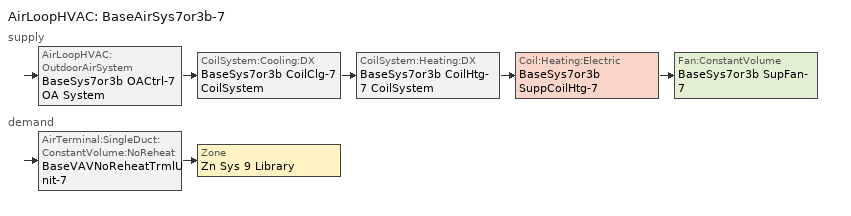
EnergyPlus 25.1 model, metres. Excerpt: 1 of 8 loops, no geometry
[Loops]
AirLoopHVAC 'BaseAirSys7or3b-7'
 supply: AirLoopHVAC:OutdoorAirSystem 'BaseSys7or3b OACtrl-7 OA System' > CoilSystem:Cooling:DX 'BaseSys7or3b CoilClg-7 CoilSystem' > CoilSystem:Heating:DX 'BaseSys7or3b CoilHtg-7 CoilSystem' > Coil:Heating:Electric 'BaseSys7or3b SuppCoilHtg-7' > Fan:ConstantVolume 'BaseSys7or3b SupFan-7'
 demand: AirTerminal:SingleDuct:ConstantVolume:NoReheat 'BaseVAVNoReheatTrmlUnit-7' > Zone 'Zn Sys 9 Library'
[ZoneControl:Thermostat]
Zn Sys 9 Library Thermostat: Zone or ZoneList=Zn Sys 9 Library; Control Type Schedule=Zn Sys 9 Library Thermostat Schedule; Control 1=Zn Sys 9 Library Thermostat; Temperature Difference Between Cutout And Setpoint {deltaC}=0
[ThermostatSetpoint:DualSetpoint]
Zn Sys 9 Library Thermostat: Heating Setpoint Temperature Schedule=OfficeHtgSetpt; Cooling Setpoint Temperature Schedule=OfficeClgSetpt
[Fan:ZoneExhaust]
Zn Sys 9 Library BaseExhFan: Availability Schedule=OfficeHVACAvail; Fan Total Efficiency=0.55575; Pressure Rise {Pa}=699.84; Maximum Flow Rate {m3/s}=0.129452; System Availability Manager Coupling Mode=Decoupled; Balanced Exhaust Fraction Schedule=On
[AirTerminal:SingleDuct:ConstantVolume:NoReheat]
BaseVAVNoReheatTrmlUnit-7: Availability Schedule=Always On Discrete; Maximum Air Flow Rate {m3/s}=0.953641
[Zone equipment]
Zn Sys 9 Library: Zn Sys 9 Library BaseExhFan, BaseVAVNoReheatTrmlUnit-7
[Sizing:Zone]
Zn Sys 9 Library: Zone Cooling Design Supply Air Temperature Input Method=TemperatureDifference; Zone Cooling Design Supply Air Temperature {C}=14; Zone Cooling Design Supply Air Temperature Difference {deltaC}=11.1111; Zone Heating Design Supply Air Temperature Input Method=TemperatureDifference; Zone Heating Design Supply Air Temperature {C}=40; Zone Heating Design Supply Air Temperature Difference {deltaC}=13.8889; Zone Cooling Design Supply Air Humidity Ratio {kgWater/kgDryAir}=0.0085; Zone Heating Design Supply Air Humidity Ratio {kgWater/kgDryAir}=0.008; Design Specification Outdoor Air Object=Zn Sys 9 Library Design Specification Outdoor Air; Zone Heating Sizing Factor=1; Zone Cooling Sizing Factor=1; Cooling Design Air Flow Method=DesignDay; Cooling Design Air Flow Rate {m3/s}=0; Cooling Minimum Air Flow per Zone Floor Area {m3/s-m2}=0; Cooling Minimum Air Flow {m3/s}=0; Cooling Minimum Air Flow Fraction=0; Heating Design Air Flow Method=DesignDay; Heating Design Air Flow Rate {m3/s}=0; Heating Maximum Air Flow per Zone Floor Area {m3/s-m2}=0; Heating Maximum Air Flow {m3/s}=0; Heating Maximum Air Flow Fraction=0; Account for Dedicated Outdoor Air System=No; Zone Load Sizing Method=Sensible Load Only No Latent Load; Zone Latent Cooling Design Supply Air Humidity Ratio Input Method=HumidityRatioDifference; Zone Cooling Design Supply Air Humidity Ratio Difference {kgWater/kgDryAir}=0.005; Zone Latent Heating Design Supply Air Humidity Ratio Input Method=HumidityRatioDifference; Zone Humidification Design Supply Air Humidity Ratio Difference {kgWater/kgDryAir}=0.005; Type of Space Sum to Use=Coincident
[DesignSpecification:OutdoorAir]
Zn Sys 9 Library Design Specification Outdoor Air: Outdoor Air Method=Maximum; Outdoor Air Flow per Person {m3/s-person}=0; Outdoor Air Flow per Zone Floor Area {m3/s-m2}=0.000762; Outdoor Air Flow per Zone {m3/s}=0; Outdoor Air Flow Air Changes per Hour {1/hr}=0
[AirLoopHVAC]
BaseAirSys7or3b-7: Design Supply Air Flow Rate {m3/s}=0.953641; Design Return Air Flow Fraction of Supply Air Flow=1
[Sizing:System]
BaseAirSys7or3b-7: Type of Load to Size On=Sensible; Design Outdoor Air Flow Rate {m3/s}=Autosize; Central Heating Maximum System Air Flow Ratio=1; Preheat Design Temperature {C}=5.68434e-14; Preheat Design Humidity Ratio {kgWater/kgDryAir}=0; Precool Design Temperature {C}=5.68434e-14; Precool Design Humidity Ratio {kgWater/kgDryAir}=0; Central Cooling Design Supply Air Temperature {C}=12.7778; Central Heating Design Supply Air Temperature {C}=35; Type of Zone Sum to Use=NonCoincident; 100% Outdoor Air in Cooling=No; 100% Outdoor Air in Heating=No; Central Cooling Design Supply Air Humidity Ratio {kgWater/kgDryAir}=0.0085; Central Heating Design Supply Air Humidity Ratio {kgWater/kgDryAir}=0.008; Cooling Supply Air Flow Rate Method=DesignDay; Cooling Supply Air Flow Rate {m3/s}=0; Cooling Supply Air Flow Rate Per Floor Area {m3/s-m2}=0.00996765; Cooling Fraction of Autosized Cooling Supply Air Flow Rate=1; Cooling Supply Air Flow Rate Per Unit Cooling Capacity {m3/s-W}=3.94755e-05; Heating Supply Air Flow Rate Method=DesignDay; Heating Supply Air Flow Rate {m3/s}=0; Heating Supply Air Flow Rate Per Floor Area {m3/s-m2}=0.00996765; Heating Fraction of Autosized Heating Supply Air Flow Rate=1; Heating Fraction of Autosized Cooling Supply Air Flow Rate=1; Heating Supply Air Flow Rate Per Unit Heating Capacity {m3/s-W}=3.15882e-05; System Outdoor Air Method=ZoneSum; Zone Maximum Outdoor Air Fraction=1; Cooling Design Capacity Method=CoolingDesignCapacity; Cooling Design Capacity {W}=Autosize; Cooling Design Capacity Per Floor Area {W/m2}=234.7; Fraction of Autosized Cooling Design Capacity=1; Heating Design Capacity Method=HeatingDesignCapacity; Heating Design Capacity {W}=Autosize; Heating Design Capacity Per Floor Area {W/m2}=157; Fraction of Autosized Heating Design Capacity=1; Central Cooling Capacity Control Method=OnOff; Occupant Diversity=Autosize
[AvailabilityManager:NightCycle]
Availability Manager Night Cycle 8: Applicability Schedule=Always On Discrete; Fan Schedule=OfficeHVACAvail; Control Type=CycleOnControlZone; Thermostat Tolerance {deltaC}=1.11111; Cycling Run Time Control Type=ThermostatWithMinimumRunTime; Cycling Run Time {s}=900; Control Zone or Zone List=Zn Sys 9 Library
[Controller:OutdoorAir]
BaseSys7or3b OACtrl-7: Minimum Outdoor Air Flow Rate {m3/s}=0; Maximum Outdoor Air Flow Rate {m3/s}=Autosize; Economizer Control Type=FixedDryBulb; Economizer Control Action Type=ModulateFlow; Economizer Maximum Limit Dry-Bulb Temperature {C}=21.6667; Economizer Maximum Limit Enthalpy {J/kg}=116300; Lockout Type=NoLockout; Minimum Limit Type=FixedMinimum; Minimum Outdoor Air Schedule=BaseSys7or3b OACtrl-7 Schedule; Maximum Fraction of Outdoor Air Schedule=BaseSys7or3b OACtrl-7 Max OA Schedule; Mechanical Ventilation Controller=BaseSys7or3b OACtrl-7 Mech Vent Controller; High Humidity Control=No; High Humidity Outdoor Air Flow Ratio=1; Control High Indoor Humidity Based on Outdoor Humidity Ratio=Yes; Heat Recovery Bypass Control Type=BypassWhenWithinEconomizerLimits; Economizer Operation Staging=InterlockedWithMechanicalCooling
[Controller:MechanicalVentilation]
BaseSys7or3b OACtrl-7 Mech Vent Controller: Availability Schedule=BaseSys7or3b OACtrl-7 Schedule; Demand Controlled Ventilation=No; System Outdoor Air Method=ZoneSum; Zone or ZoneList Name 1=Zn Sys 9 Library; Design Specification Outdoor Air Object Name 1=Zn Sys 9 Library Design Specification Outdoor Air
[SetpointManager:MixedAir] Control Variable=Temperature
Name | Setpoint Node or NodeList
BaseSys7or3b OACtrl-7 OA System Mixed Air Node OS Default SPM | BaseSys7or3b OACtrl-7 OA System Mixed Air Node
BaseSys7or3b CoilClg-7 Outlet Node OS Default SPM | BaseSys7or3b CoilClg-7 Outlet Node
BaseSys7or3b CoilHtg-7 Outlet Node OS Default SPM | BaseSys7or3b CoilHtg-7 Outlet Node
BaseSys7or3b SuppCoilHtg-7 Outlet Node OS Default SPM | BaseSys7or3b SuppCoilHtg-7 Outlet Node
[CoilSystem:Cooling:DX]
BaseSys7or3b CoilClg-7 CoilSystem: Availability Schedule=Always On Discrete; Cooling Coil=BaseSys7or3b CoilClg-7
[Coil:Cooling:DX:SingleSpeed]
BaseSys7or3b CoilClg-7: Availability Schedule=Always On Discrete; Gross Rated Total Cooling Capacity {W}=18344.5; Gross Rated Sensible Heat Ratio=Autosize; Gross Rated Cooling COP {W/W}=4.07563; Rated Air Flow Rate {m3/s}=0.953641; Rated Evaporator Fan Power Per Volume Flow Rate 2017 {W/(m3/s)}=773.3; Rated Evaporator Fan Power Per Volume Flow Rate 2023 {W/(m3/s)}=934.4; Total Cooling Capacity Function of Temperature Curve=CoilClgDXQRatio_fTwbToadbSI; Total Cooling Capacity Function of Flow Fraction Curve=CoilClgDXSnglQRatio_fCFMRatio; Energy Input Ratio Function of Temperature Curve=CoilClgDXSEEREIR_fTwbToadbSI-6; Energy Input Ratio Function of Flow Fraction Curve=CoilClgDXSnglEIRRatio_fCFMRatio; Part Load Fraction Correlation Curve=CoilClgDXSEEREIRRatio_fQFrac; Minimum Outdoor Dry-Bulb Temperature for Compressor Operation {C}=-25; Nominal Time for Condensate Removal to Begin {s}=0; Ratio of Initial Moisture Evaporation Rate and Steady State Latent Capacity=0; Maximum Cycling Rate {cycles/hr}=0; Latent Capacity Time Constant {s}=0; Condenser Type=AirCooled; Evaporative Condenser Effectiveness=0.9; Evaporative Condenser Air Flow Rate {m3/s}=Autosize; Evaporative Condenser Pump Rated Power Consumption {W}=Autosize; Crankcase Heater Capacity {W}=0; Maximum Outdoor Dry-Bulb Temperature for Crankcase Heater Operation {C}=10; Basin Heater Capacity {W/K}=0; Basin Heater Setpoint Temperature {C}=2
[Fan:ConstantVolume]
BaseSys7or3b SupFan-7: Availability Schedule=OfficeHVACAvail; Fan Total Efficiency=0.56225; Pressure Rise {Pa}=788.292; Maximum Flow Rate {m3/s}=0.953641; Motor Efficiency=0.865; Motor In Airstream Fraction=1
[SetpointManager:SingleZone:Reheat]
Setpoint Manager Single Zone Reheat 8: Control Variable=Temperature; Minimum Supply Air Temperature {C}=-99; Maximum Supply Air Temperature {C}=99; Control Zone=Zn Sys 9 Library; Setpoint Node or NodeList=BaseSys7or3b SupFan-7 Outlet Node
[CoilSystem:Heating:DX]
BaseSys7or3b CoilHtg-7 CoilSystem: Availability Schedule=Always On Discrete; Heating Coil=BaseSys7or3b CoilHtg-7
[Coil:Heating:DX:SingleSpeed]
BaseSys7or3b CoilHtg-7: Availability Schedule=Always On Discrete; Gross Rated Heating Capacity {W}=18344.5; Gross Rated Heating COP {W/W}=3.52162; Rated Air Flow Rate {m3/s}=0.953641; Rated Supply Fan Power Per Volume Flow Rate 2017 {W/(m3/s)}=773.3; Rated Supply Fan Power Per Volume Flow Rate 2023 {W/(m3/s)}=934.4; Heating Capacity Function of Temperature Curve=CoilHtgHPQRatio_fToadbSI; Heating Capacity Function of Flow Fraction Curve=CoilHtgHPQRatio_fCFMRatio; Energy Input Ratio Function of Temperature Curve=CoilHtgHPEIRRatio_fToadbSI; Energy Input Ratio Function of Flow Fraction Curve=CoilHtgHPEIRRatio_fCFMRatio; Part Load Fraction Correlation Curve=CoilHtgHPEIRRatio_fQFrac; Defrost Energy Input Ratio Function of Temperature Curve=BaseSys7or3b CoilHtg-7 Defrost Curve; Minimum Outdoor Dry-Bulb Temperature for Compressor Operation {C}=-8.33333; Maximum Outdoor Dry-Bulb Temperature for Defrost Operation {C}=4.44444; Crankcase Heater Capacity {W}=49.9944; Maximum Outdoor Dry-Bulb Temperature for Crankcase Heater Operation {C}=10; Defrost Strategy=ReverseCycle; Defrost Control=Timed; Defrost Time Period Fraction=0.058333; Resistive Defrost Heater Capacity {W}=2000
[Coil:Heating:Electric]
BaseSys7or3b SuppCoilHtg-7: Availability Schedule=BaseSys7or3b SuppCoilHtg-7 AvailSch; Efficiency=1; Nominal Capacity {W}=11721.3
[Schedule:Year]
OfficeHtgSetpt: OfficeHtgSetptWk, 1, 1, 12, 31
OfficeClgSetpt: OfficeClgSetptWk, 1, 1, 12, 31
OfficeHVACAvail: OfficeHVACAvailWk, 1, 1, 12, 31
On: OnWk, 1, 1, 12, 31
BaseSys7or3b OACtrl-7 Schedule: BaseSys7or3b OACtrl-7 Schedule Week 1, 1, 1, 12, 31
BaseSys7or3b OACtrl-7 Max OA Schedule: BaseSys7or3b OACtrl-7 Max OA Schedule Week Rule - Jan1-Dec31, 1, 1, 12, 31
[Schedule:Week:Daily]
OfficeHtgSetptWk: OfficeHtgSetptSun, OfficeHtgSetptWD, OfficeHtgSetptWD, OfficeHtgSetptWD, OfficeHtgSetptWD, OfficeHtgSetptWD, OfficeHtgSetptSat, OfficeHtgSetptSun, OfficeHtgSetptWD, OfficeHtgSetptWD, OfficeHtgSetptSun, OfficeHtgSetptSun
OfficeClgSetptWk: OfficeClgSetptSun, OfficeClgSetptWD, OfficeClgSetptWD, OfficeClgSetptWD, OfficeClgSetptWD, OfficeClgSetptWD, OfficeClgSetptSat, OfficeClgSetptSun, OfficeClgSetptWD, OfficeClgSetptWD, OfficeClgSetptSun, OfficeClgSetptSun
OfficeHVACAvailWk: OfficeHVACAvailSun, OfficeHVACAvailWD, OfficeHVACAvailWD, OfficeHVACAvailWD, OfficeHVACAvailWD, OfficeHVACAvailWD, OfficeHVACAvailSat, OfficeHVACAvailSun, AllOnHVACAvailDay, AllOnHVACAvailDay, OfficeHVACAvailSun, OfficeHVACAvailSun
OnWk: OnDay, OnDay, OnDay, OnDay, OnDay, OnDay, OnDay, OnDay, OnDay, OnDay, OnDay, OnDay
BaseSys7or3b OACtrl-7 Schedule Week 1: BaseSys7or3b OACtrl-7 Schedule Week 1 Sunday, BaseSys7or3b OACtrl-7 Schedule Week 1 Monday, BaseSys7or3b OACtrl-7 Schedule Week 1 Tuesday, BaseSys7or3b OACtrl-7 Schedule Week 1 Wednesday, BaseSys7or3b OACtrl-7 Schedule Week 1 Thursday, BaseSys7or3b OACtrl-7 Schedule Week 1 Friday, BaseSys7or3b OACtrl-7 Schedule Week 1 Saturday, BaseSys7or3b OACtrl-7 Schedule Week 1 Holiday, BaseSys7or3b OACtrl-7 Schedule Week 1 Summer, BaseSys7or3b OACtrl-7 Schedule Week 1 Winter, BaseSys7or3b OACtrl-7 Schedule Week 1 Custom 1, BaseSys7or3b OACtrl-7 Schedule Week 1 Custom 2
BaseSys7or3b OACtrl-7 Max OA Schedule Week Rule - Jan1-Dec31: BaseSys7or3b OACtrl-7 Max OA Schedule Day Schedule, BaseSys7or3b OACtrl-7 Max OA Schedule Day Schedule, BaseSys7or3b OACtrl-7 Max OA Schedule Day Schedule, BaseSys7or3b OACtrl-7 Max OA Schedule Day Schedule, BaseSys7or3b OACtrl-7 Max OA Schedule Day Schedule, BaseSys7or3b OACtrl-7 Max OA Schedule Day Schedule, BaseSys7or3b OACtrl-7 Max OA Schedule Day Schedule, BaseSys7or3b OACtrl-7 Max OA Schedule Day Schedule, BaseSys7or3b OACtrl-7 Max OA Schedule Day Schedule, BaseSys7or3b OACtrl-7 Max OA Schedule Day Schedule, BaseSys7or3b OACtrl-7 Max OA Schedule Day Schedule, BaseSys7or3b OACtrl-7 Max OA Schedule Day Schedule
[Schedule:Day:Interval]
OnDay; AllOnHVACAvailDay; BaseSys7or3b OACtrl-7 Schedule Week 1 Summer; BaseSys7or3b OACtrl-7 Schedule Week 1 Winter: No, 01:00, 1, 02:00, 1, 03:00, 1, 04:00, 1, 05:00, 1, 06:00, 1, 07:00, 1, 08:00, 1, 09:00, 1, 10:00, 1, 11:00, 1, 12:00, 1, 13:00, 1, 14:00, 1, 15:00, 1, 16:00, 1, 17:00, 1, 18:00, 1, 19:00, 1, 20:00, 1, 21:00, 1, 22:00, 1, 23:00, 1, 24:00, 1
OfficeHtgSetptSun: No, 01:00, 15.5556, 02:00, 15.5556, 03:00, 15.5556, 04:00, 15.5556, 05:00, 15.5556, 06:00, 15.5556, 07:00, 15.5556, 08:00, 15.5556, 09:00, 15.5556, 10:00, 15.5556, 11:00, 15.5556, 12:00, 15.5556, 13:00, 15.5556, 14:00, 15.5556, 15:00, 15.5556, 16:00, 15.5556, 17:00, 15.5556, 18:00, 15.5556, 19:00, 15.5556, 20:00, 15.5556, 21:00, 15.5556, 22:00, 15.5556, 23:00, 15.5556, 24:00, 15.5556
OfficeHtgSetptWD: No, 01:00, 15.5556, 02:00, 15.5556, 03:00, 15.5556, 04:00, 15.5556, 05:00, 15.5556, 06:00, 21.1111, 07:00, 21.1111, 08:00, 21.1111, 09:00, 21.1111, 10:00, 21.1111, 11:00, 21.1111, 12:00, 21.1111, 13:00, 21.1111, 14:00, 21.1111, 15:00, 21.1111, 16:00, 21.1111, 17:00, 21.1111, 18:00, 21.1111, 19:00, 21.1111, 20:00, 21.1111, 21:00, 21.1111, 22:00, 21.1111, 23:00, 21.1111, 24:00, 21.1111
OfficeHtgSetptSat: No, 01:00, 15.5556, 02:00, 15.5556, 03:00, 15.5556, 04:00, 15.5556, 05:00, 15.5556, 06:00, 21.1111, 07:00, 21.1111, 08:00, 21.1111, 09:00, 21.1111, 10:00, 21.1111, 11:00, 21.1111, 12:00, 21.1111, 13:00, 21.1111, 14:00, 21.1111, 15:00, 21.1111, 16:00, 21.1111, 17:00, 21.1111, 18:00, 21.1111, 19:00, 21.1111, 20:00, 15.5556, 21:00, 15.5556, 22:00, 15.5556, 23:00, 15.5556, 24:00, 15.5556
OfficeClgSetptSun: No, 01:00, 29.4444, 02:00, 29.4444, 03:00, 29.4444, 04:00, 29.4444, 05:00, 29.4444, 06:00, 29.4444, 07:00, 29.4444, 08:00, 29.4444, 09:00, 29.4444, 10:00, 29.4444, 11:00, 29.4444, 12:00, 29.4444, 13:00, 29.4444, 14:00, 29.4444, 15:00, 29.4444, 16:00, 29.4444, 17:00, 29.4444, 18:00, 29.4444, 19:00, 29.4444, 20:00, 29.4444, 21:00, 29.4444, 22:00, 29.4444, 23:00, 29.4444, 24:00, 29.4444
OfficeClgSetptWD: No, 01:00, 29.4444, 02:00, 29.4444, 03:00, 29.4444, 04:00, 29.4444, 05:00, 29.4444, 06:00, 23.8889, 07:00, 23.8889, 08:00, 23.8889, 09:00, 23.8889, 10:00, 23.8889, 11:00, 23.8889, 12:00, 23.8889, 13:00, 23.8889, 14:00, 23.8889, 15:00, 23.8889, 16:00, 23.8889, 17:00, 23.8889, 18:00, 23.8889, 19:00, 23.8889, 20:00, 23.8889, 21:00, 23.8889, 22:00, 23.8889, 23:00, 23.8889, 24:00, 23.8889
OfficeClgSetptSat: No, 01:00, 29.4444, 02:00, 29.4444, 03:00, 29.4444, 04:00, 29.4444, 05:00, 29.4444, 06:00, 23.8889, 07:00, 23.8889, 08:00, 23.8889, 09:00, 23.8889, 10:00, 23.8889, 11:00, 23.8889, 12:00, 23.8889, 13:00, 23.8889, 14:00, 23.8889, 15:00, 23.8889, 16:00, 23.8889, 17:00, 23.8889, 18:00, 23.8889, 19:00, 23.8889, 20:00, 29.4444, 21:00, 29.4444, 22:00, 29.4444, 23:00, 29.4444, 24:00, 29.4444
OfficeHVACAvailSun; BaseSys7or3b OACtrl-7 Schedule Week 1 Custom 1; BaseSys7or3b OACtrl-7 Schedule Week 1 Custom 2; BaseSys7or3b OACtrl-7 Schedule Week 1 Holiday; BaseSys7or3b OACtrl-7 Schedule Week 1 Sunday: No, 01:00, 0, 02:00, 0, 03:00, 0, 04:00, 0, 05:00, 0, 06:00, 0, 07:00, 0, 08:00, 0, 09:00, 0, 10:00, 0, 11:00, 0, 12:00, 0, 13:00, 0, 14:00, 0, 15:00, 0, 16:00, 0, 17:00, 0, 18:00, 0, 19:00, 0, 20:00, 0, 21:00, 0, 22:00, 0, 23:00, 0, 24:00, 0
OfficeHVACAvailWD; BaseSys7or3b OACtrl-7 Schedule Week 1 Friday; BaseSys7or3b OACtrl-7 Schedule Week 1 Monday; BaseSys7or3b OACtrl-7 Schedule Week 1 Thursday; BaseSys7or3b OACtrl-7 Schedule Week 1 Tuesday; BaseSys7or3b OACtrl-7 Schedule Week 1 Wednesday: No, 01:00, 0, 02:00, 0, 03:00, 0, 04:00, 0, 05:00, 0, 06:00, 1, 07:00, 1, 08:00, 1, 09:00, 1, 10:00, 1, 11:00, 1, 12:00, 1, 13:00, 1, 14:00, 1, 15:00, 1, 16:00, 1, 17:00, 1, 18:00, 1, 19:00, 1, 20:00, 1, 21:00, 1, 22:00, 1, 23:00, 1, 24:00, 1
OfficeHVACAvailSat; BaseSys7or3b OACtrl-7 Schedule Week 1 Saturday: No, 01:00, 0, 02:00, 0, 03:00, 0, 04:00, 0, 05:00, 0, 06:00, 1, 07:00, 1, 08:00, 1, 09:00, 1, 10:00, 1, 11:00, 1, 12:00, 1, 13:00, 1, 14:00, 1, 15:00, 1, 16:00, 1, 17:00, 1, 18:00, 1, 19:00, 1, 20:00, 0, 21:00, 0, 22:00, 0, 23:00, 0, 24:00, 0
BaseSys7or3b OACtrl-7 Max OA Schedule Day Schedule: No, 24:00, 1
[Schedule:Compact]
Zn Sys 9 Library Thermostat Schedule: Through: 12/31, For: AllDays, Until: 24:00, 4
[Schedule:Constant] Hourly Value=1
Always On Discrete; BaseSys7or3b SuppCoilHtg-7 AvailSch
[Curve:Biquadratic]
Name | Coefficient1 Constant | Coefficient2 x | Coefficient3 x**2 | Coefficient4 y | Coefficient5 y**2 | Coefficient6 x*y | Minimum Value of x {BasedOnField A2} | Maximum Value of x {BasedOnField A2} | Minimum Value of y {BasedOnField A3} | Maximum Value of y {BasedOnField A3} | Minimum Curve Output {BasedOnField A4} | Maximum Curve Output {BasedOnField A4}
CoilClgDXQRatio_fTwbToadbSI | 0.86779 | 0.014245 | 0.000554 | -0.007569 | 3.2e-05 | -0.000191 | 13.89 | 25 | 23.89 | 46.11 | 0.77 | 1.29
BaseSys7or3b CoilHtg-7 Defrost Curve | 1 | 0 | 0 | 0 | 0 | 0 | 0 | 1 | 0 | 1
[Curve:Quadratic] Minimum Value of x {BasedOnField A2}=0
Name | Coefficient1 Constant | Coefficient2 x | Coefficient3 x**2 | Maximum Value of x {BasedOnField A2} | Minimum Curve Output {BasedOnField A3} | Maximum Curve Output {BasedOnField A3}
CoilClgDXSnglQRatio_fCFMRatio | 0.8 | 0.2 | 0 | 100 | 0.8
CoilClgDXSnglEIRRatio_fCFMRatio | 1.156 | -0.1816 | 0.0256 | 100
CoilHtgHPQRatio_fCFMRatio | 0.84 | 0.16 | 0 | 100 | 0.84
CoilHtgHPEIRRatio_fCFMRatio | 1.3824 | -0.4336 | 0.0512 | 1
CoilHtgHPEIRRatio_fQFrac | 0.85 | 0.15 | 0 | 1 | 0.85 | 1
[Curve:Cubic]
Name | Coefficient1 Constant | Coefficient2 x | Coefficient3 x**2 | Coefficient4 x**3 | Minimum Value of x {BasedOnField A2} | Maximum Value of x {BasedOnField A2} | Minimum Curve Output {BasedOnField A3} | Maximum Curve Output {BasedOnField A3}
CoilClgDXSEEREIRRatio_fQFrac | 1 | 0 | 0 | 0 | 0.7 | 1 | 1 | 1
CoilHtgHPQRatio_fToadbSI | 0.729009 | 0.031928 | 0.000136 | -9e-06 | 0 | 10 | 0.17 | 1.05
CoilHtgHPEIRRatio_fToadbSI | 1.21829 | -0.036117 | 0.00142 | -2.7e-05 | 0 | 10 | 0.97 | 3.18
[Table:Lookup]
CoilClgDXSEEREIR_fTwbToadbSI-6: CoilClgDXSEEREIR_fTwbToadbSI-6_IndependentVariableList, DivisorOnly, 1, Dimensionless, 0.916875, 1.16301, 1.41138, 0.78414, 1, 1.21791, 0.690413, 0.884805, 1.08116
[Table:IndependentVariableList]
CoilClgDXSEEREIR_fTwbToadbSI-6_IndependentVariableList: CoilClgDXSEEREIR_fTwbToadbSI-6_IndependentVariable_0, CoilClgDXSEEREIR_fTwbToadbSI-6_IndependentVariable_1
[Table:IndependentVariable]
CoilClgDXSEEREIR_fTwbToadbSI-6_IndependentVariable_0: Cubic, Constant, 13.89, 25, Temperature, 13.89, 19.44, 25
CoilClgDXSEEREIR_fTwbToadbSI-6_IndependentVariable_1: Cubic, Constant, 27.78, 43.33, Temperature, 27.78, 35, 43.33
